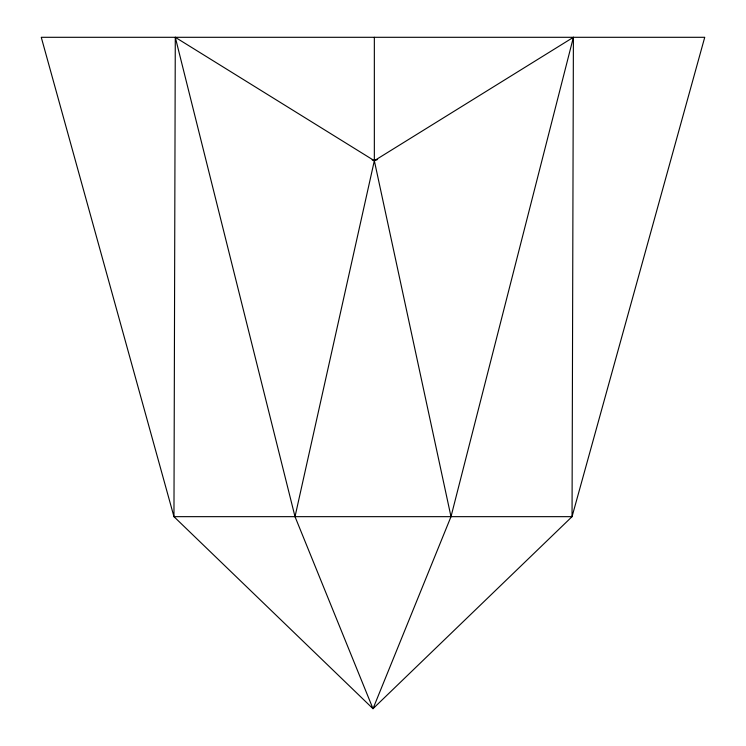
<?xml version="1.0" encoding="UTF-8"?>
<svg xmlns="http://www.w3.org/2000/svg" width="746" height="746" viewBox="0 0 746 746"><rect width="100%" height="100%" fill="white"/><g stroke="black" fill="none" stroke-linecap="round" stroke-linejoin="round"><path stroke-width="1.12" d="M450.994 516.661L374.343 160.707L175.291 37.3L173.958 516.661L373 708.7L572.042 516.661L704.737 37.3L41.263 37.3L173.958 516.661L572.042 516.661L573.404 37.3L374.343 160.707L295.015 516.661L373 708.7L450.994 516.661L573.404 37.3M372.161 159.896L374.343 160.707L377.616 159.485M175.291 37.3L295.015 516.661M374.343 37.3L374.343 160.707"/></g></svg>
